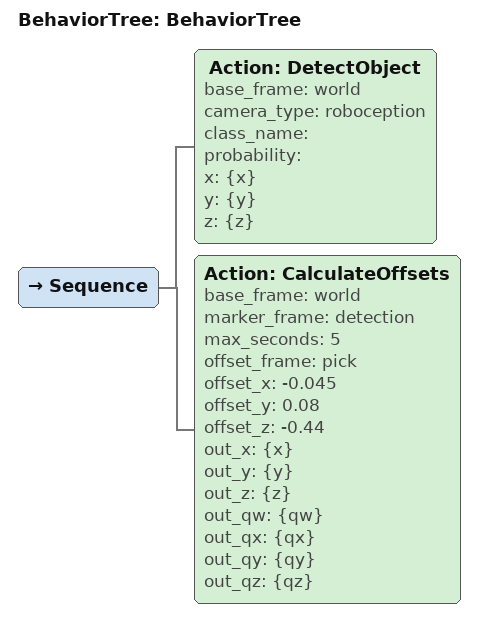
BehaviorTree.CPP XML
<?xml version="1.0"?>
<root main_tree_to_execute="BehaviorTree">
    <BehaviorTree ID="BehaviorTree">
        <Sequence>

            <Action ID="DetectObject" base_frame="world" camera_type="roboception" class_name="" probability="" x="{x}" y="{y}" z="{z}"/>

            <Action ID="CalculateOffsets"
                base_frame="world" marker_frame="detection" max_seconds="5" offset_frame="pick"
                offset_x="-0.045" offset_y="0.08" offset_z="-0.44"
                out_x="{x}" out_y="{y}" out_z="{z}" out_qw="{qw}" out_qx="{qx}" out_qy="{qy}" out_qz="{qz}"/>
        </Sequence>
    </BehaviorTree>
</root>
